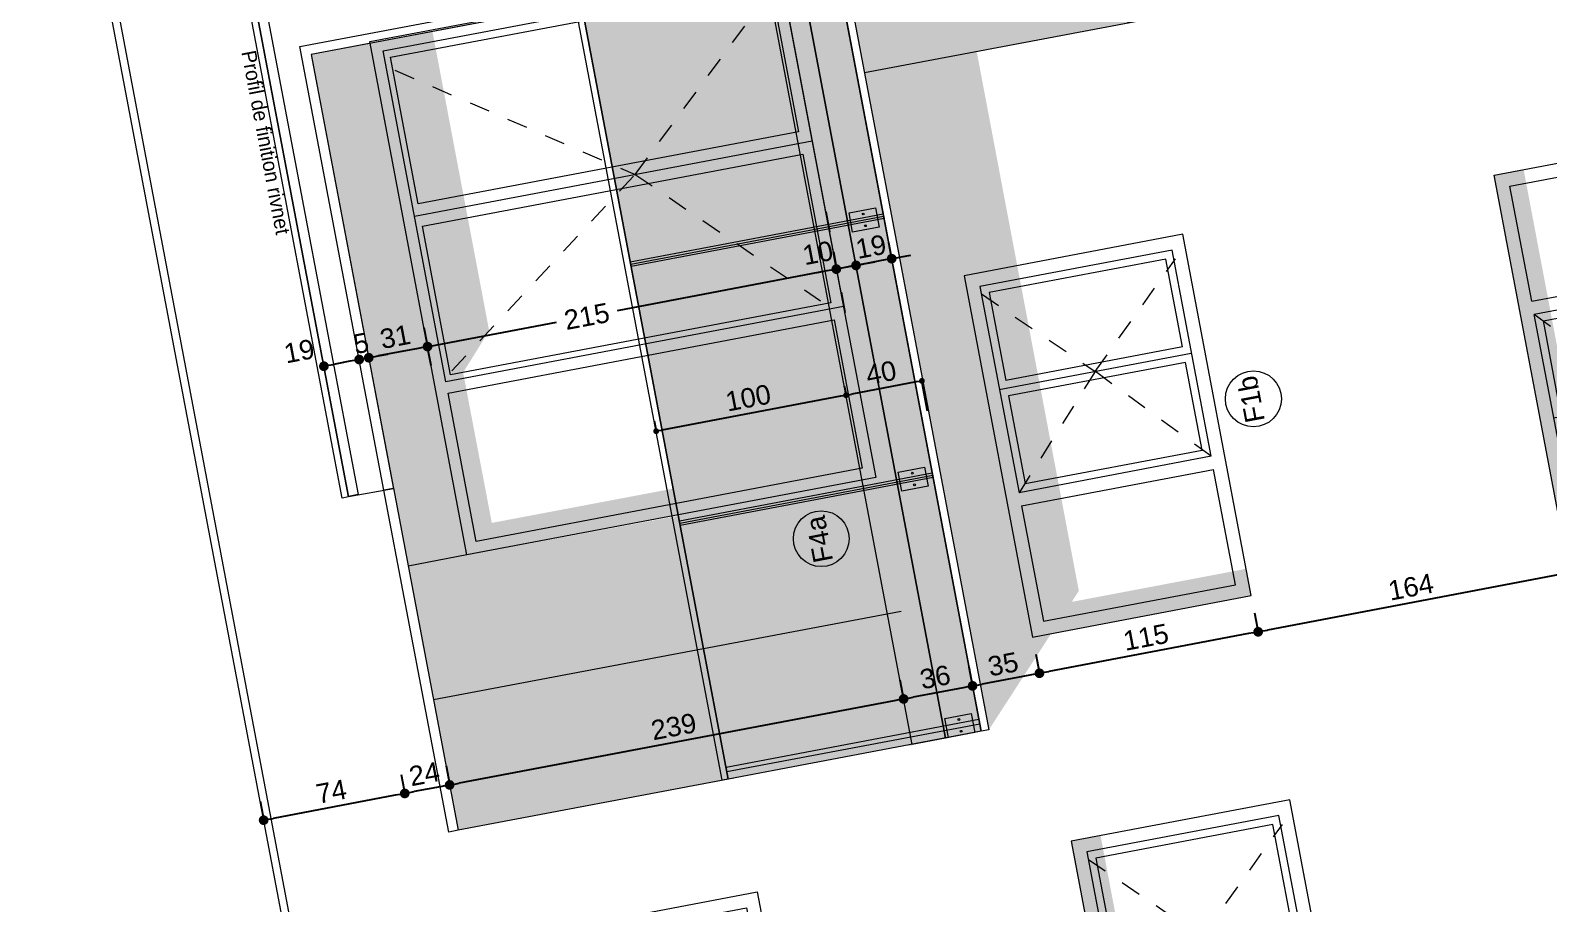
# Model space of a CAD drawing. Header units: centimetres. Extents: x 56941 to 84569, y -27946 to -11680.
# Drawn here: x 57538 to 58322, y -24987 to -24536 of the extents above; entities that cross this region are included whole.
import ezdxf

# ---------------------------------------------------------------- set-up
doc = ezdxf.new("R2010")
doc.units = ezdxf.units.CM
doc.header["$LTSCALE"] = 50.8
doc.header["$PDMODE"] = 1
doc.header["$PDSIZE"] = -2
doc.linetypes.add('Style de ligne -1', pattern=[0.41664, 0.20828, -0.20836])
doc.layers.get('0').update_dxf_attribs({"lineweight": 18})
for name, color, linetype, lineweight in [('0-PROJET-BOIS PANNEAUX FACADE', 7, 'Continuous', 5), ('0-PROJET-COTATIONS', 7, 'Continuous', 13), ('0-PROJET-DESSINS CRÉES', 7, 'Continuous', 9), ('0-PROJET-Garde corps', 7, 'Continuous', 5), ('0-PROJET-MENUISERIES EXT', 7, 'Continuous', 5), ('0-PROJET-TEXTE', 7, 'Continuous', 5)]:
    doc.layers.add(name, color=color, linetype=linetype, lineweight=lineweight)
doc.styles.add('Futura Std Book', font='Futura Std Book')
doc.styles.add('Helvetica', font='Helvetica')
doc.dimstyles.new('IS', dxfattribs={"dimtxt": 10.08724, "dimasz": 5.007446, "dimexe": 2, "dimexo": 10, "dimgap": 3, "dimtad": 1, "dimdec": 1, "dimtxsty": 'Helvetica', "dimblk": 'DOT', "dimblk1": 'DOT', "dimblk2": 'DOT', "dimcen": 0, "dimdle": 10, "dimazin": 0, "dimtfac": 0.8, "dimtdec": 1, "dimtix": 1, "dimtmove": 0, "dimatfit": 0, "dimldrblk": 'VW_FILLEDARROW-1', "dimfxl": 0, "dimfrac": 2, "dimtolj": 1, "dimarcsym": 0})
doc.dimstyles.new('IS cotation 1_20ème', dxfattribs={"dimtxt": 10.08724, "dimasz": 3.007568, "dimexe": 1, "dimexo": 15.875, "dimgap": 3, "dimtad": 1, "dimdec": 1, "dimtxsty": 'Helvetica', "dimblk": 'DOT', "dimblk1": 'DOT', "dimblk2": 'DOT', "dimcen": 0, "dimdle": 10, "dimazin": 0, "dimtfac": 1, "dimtdec": 1, "dimtix": 1, "dimtmove": 0, "dimatfit": 0, "dimldrblk": 'VW_FILLEDARROW', "dimfxl": 0, "dimfrac": 2, "dimtolj": 1, "dimarcsym": 0})

# ---------------------------------------------------------------- blocks, each defined once
blk = doc.blocks.new('PORTE FENETRE TYPE 2 FACADE')
at = {"layer": '0-PROJET-DESSINS CRÉES', "color": 7, "linetype": 'Continuous', "lineweight": 5}
blk.add_line((93, -6), (93, -215), dxfattribs=at)
at = {"layer": '0-PROJET-DESSINS CRÉES', "color": 7, "linetype": 'Style de ligne -1', "lineweight": 5}
for p, q in [((11, -10), (93, -122)), ((169, -10), (93, -122)), ((93, -122), (11, -204)), ((93, -122), (169, -204))]:
    blk.add_line(p, q, dxfattribs=at)
at = {"layer": '0-PROJET-MENUISERIES EXT', "color": 7, "linetype": 'Continuous', "lineweight": 13, "flags": 128}
for points in [[(183, 0), (183, -215), (3, -215), (3, 0)], [(177, -6), (177, -215), (9, -215), (9, -6)], [(87.23, -9), (87.23, -209), (13, -209), (13, -9)], [(173, -9), (173, -209), (99, -209), (99, -9)]]:
    blk.add_lwpolyline(points, close=True, dxfattribs=at)
blk = doc.blocks.new('Groupe-1')
at = {"layer": '0-PROJET-Garde corps', "color": 8, "linetype": 'Continuous', "lineweight": 5, "flags": 128}
for points in [[(19364.07, -46288.04), (19364.54, -46290.5), (19233.59, -46315.3), (19233.13, -46312.84)], [(19360.48, -46286.94), (19361.98, -46294.87), (19348.32, -46297.45), (19346.82, -46289.53)]]:
    blk.add_lwpolyline(points, close=True, dxfattribs=at)
at = {"layer": '0-PROJET-Garde corps', "color": 8, "linetype": 'Continuous', "lineweight": 5}
blk.add_open_spline([(19354.73, -46293.98), (19354.78, -46293.88), (19354.98, -46293.75), (19355.21, -46293.73), (19355.42, -46293.84), (19355.55, -46294.04), (19355.56, -46294.28), (19355.46, -46294.49), (19355.27, -46294.63), (19355.03, -46294.64), (19354.82, -46294.53), (19354.69, -46294.33), (19354.68, -46294.09), (19354.73, -46293.98)], degree=2, dxfattribs=at)
blk = doc.blocks.new('Groupe-2-1')
at = {"layer": '0-PROJET-Garde corps', "color": 8, "linetype": 'Continuous', "lineweight": 5, "flags": 128}
for points in [[(19415.38, -46576.84), (19417.24, -46586.67), (19403.58, -46589.25), (19401.72, -46579.43)], [(19419.23, -46579.86), (19419.73, -46582.51), (19288.89, -46607.29), (19288.39, -46604.64)]]:
    blk.add_lwpolyline(points, close=True, dxfattribs=at)
at = {"layer": '0-PROJET-Garde corps', "color": 8, "linetype": 'Continuous', "lineweight": 5}
for points in [[(19408.85, -46579.74), (19408.9, -46579.63), (19409.09, -46579.5), (19409.32, -46579.49), (19409.53, -46579.6), (19409.66, -46579.8), (19409.68, -46580.04), (19409.58, -46580.25), (19409.38, -46580.38), (19409.15, -46580.4), (19408.94, -46580.29), (19408.81, -46580.09), (19408.79, -46579.85), (19408.85, -46579.74)], [(19409.99, -46585.78), (19410.04, -46585.68), (19410.24, -46585.55), (19410.47, -46585.53), (19410.68, -46585.64), (19410.81, -46585.84), (19410.82, -46586.08), (19410.72, -46586.29), (19410.53, -46586.42), (19410.29, -46586.44), (19410.08, -46586.33), (19409.95, -46586.13), (19409.94, -46585.89), (19409.99, -46585.78)]]:
    blk.add_open_spline(points, degree=2, dxfattribs=at)
blk = doc.blocks.new('Groupe-3-1')
at = {"layer": '0-PROJET-Garde corps', "color": 8, "linetype": 'Continuous', "lineweight": 5, "flags": 128}
for points in [[(19391.6, -46433.96), (19392.07, -46436.42), (19261.23, -46461.2), (19260.76, -46458.74)], [(19387.75, -46430.94), (19389.61, -46440.77), (19375.95, -46443.35), (19374.09, -46433.53)]]:
    blk.add_lwpolyline(points, close=True, dxfattribs=at)
at = {"layer": '0-PROJET-Garde corps', "color": 8, "linetype": 'Continuous', "lineweight": 5}
for points in [[(19381.22, -46433.84), (19381.27, -46433.73), (19381.46, -46433.6), (19381.69, -46433.59), (19381.9, -46433.7), (19382.03, -46433.9), (19382.05, -46434.14), (19381.95, -46434.35), (19381.75, -46434.48), (19381.52, -46434.5), (19381.31, -46434.39), (19381.18, -46434.19), (19381.16, -46433.95), (19381.22, -46433.84)], [(19382.36, -46439.88), (19382.41, -46439.78), (19382.61, -46439.65), (19382.84, -46439.63), (19383.05, -46439.74), (19383.18, -46439.94), (19383.19, -46440.18), (19383.09, -46440.39), (19382.9, -46440.53), (19382.66, -46440.54), (19382.45, -46440.43), (19382.32, -46440.23), (19382.31, -46439.99), (19382.36, -46439.88)]]:
    blk.add_open_spline(points, degree=2, dxfattribs=at)
blk = doc.blocks.new('Groupe-4-1')
at = {"layer": '0-PROJET-DESSINS CRÉES', "linetype": 'Continuous', "lineweight": 0}
blk.add_hatch(color=254, dxfattribs=at).paths.add_polyline_path([(19362.72, -46281.43), (19421.9, -46593.93), (19291.05, -46618.71), (19231.87, -46306.21)])
at = {"layer": '0-PROJET-DESSINS CRÉES', "color": 7, "linetype": 'Continuous', "lineweight": 13}
blk.add_line((19260.99, -46459.97), (19391.83, -46435.19), dxfattribs=at)
at = {"layer": '0-PROJET-DESSINS CRÉES', "color": 7, "linetype": 'Continuous', "lineweight": 13, "flags": 128}
for points in [[(19366.15, -46280.78), (19425.34, -46593.28), (19421.9, -46593.93), (19362.72, -46281.43)], [(19362.72, -46281.43), (19421.9, -46593.93), (19291.05, -46618.71), (19231.87, -46306.21)], [(19231.87, -46306.21), (19291.05, -46618.71), (19288, -46619.29), (19228.82, -46306.79)]]:
    blk.add_lwpolyline(points, close=True, dxfattribs=at)
at = {"layer": '0-PROJET-DESSINS CRÉES', "color": 7}
for name in ['Groupe-1', 'Groupe-3-1', 'Groupe-2-1']:
    blk.add_blockref(name, (0, 0), dxfattribs=at)
blk = doc.blocks.new('Groupe-5-1')
at = {"layer": '0-PROJET-DESSINS CRÉES', "linetype": 'Continuous', "lineweight": 0}
blk.add_hatch(color=7, dxfattribs=at).paths.add_polyline_path([(19162.41, -46384.99), (19162.47, -46384.98), (19151.48, -46326.95), (19093.38, -46337.52), (19093.47, -46337.99), (19124.92, -46504.11), (19124.93, -46504.11), (19215.92, -46984.6), (19262.44, -46912.8), (19195.42, -46558.96), (19195.42, -46558.96), (19168.94, -46419.12), (19168.93, -46419.12), (19168.66, -46417.71), (19168.66, -46417.71), (19163.21, -46388.93), (19163.16, -46388.94)])
at = {"layer": '0-PROJET-DESSINS CRÉES', "color": 7, "linetype": 'Continuous', "lineweight": 13}
for p, q in [((19157.27, -46507.52), (19126.67, -46513.31)), ((19373.42, -46533.48), (19139.68, -46577.75)), ((19393.7, -46591.13), (19402.18, -46589.52))]:
    blk.add_line(p, q, dxfattribs=at)
at = {"layer": '0-PROJET-DESSINS CRÉES', "color": 7}
blk.add_line((19151.61, -46645.03), (19403.25, -46597.46), dxfattribs=at)
at = {"layer": '0-PROJET-DESSINS CRÉES', "color": 7, "linetype": 'Continuous', "lineweight": 13, "flags": 128}
for points in [[(19118.06, -46562.93), (19112.26, -46564.03), (19065.65, -46317.9), (19359, -46262.35), (19420.31, -46586.09), (19401.92, -46589.57), (19345.16, -46289.84), (19093.38, -46337.52), (19135.44, -46559.64), (19135.44, -46559.64)], [(19139.24, -46579.72), (19093.38, -46337.52), (19363.55, -46286.36), (19362.62, -46281.45), (19088.46, -46333.37), (19135.26, -46580.48)]]:
    blk.add_lwpolyline(points, dxfattribs=at)
for points in [[(19345.16, -46289.84), (19401.92, -46589.57), (19384.66, -46592.84), (19327.9, -46293.11)], [(19071.44, -46316.81), (19118.06, -46562.93), (19112.26, -46564.03), (19065.65, -46317.9)]]:
    blk.add_lwpolyline(points, close=True, dxfattribs=at)
at = {"layer": '0-PROJET-DESSINS CRÉES', "color": 8, "linetype": 'Continuous', "lineweight": 13, "flags": 128}
blk.add_lwpolyline([(19065.65, -46317.9), (19112.26, -46564.03), (19109, -46564.64), (19062.39, -46318.52)], close=True, dxfattribs=at)
at = {"layer": '0-PROJET-DESSINS CRÉES', "color": 7, "xscale": -1, "rotation": 100.7235947438877}
blk.add_blockref('PORTE FENETRE TYPE 2 FACADE', (19123.04, -46327.74), dxfattribs=at)
at = {"layer": '0-PROJET-Garde corps', "color": 7}
blk.add_blockref('Groupe-4-1', (0, 0), dxfattribs=at)
blk = doc.blocks.new('PORTE FENETRE TYPE 1 FACADE')
at = {"layer": '0-PROJET-DESSINS CRÉES', "color": 7, "linetype": 'Continuous', "lineweight": 5}
blk.add_line((177, -6), (177, -215), dxfattribs=at)
at = {"layer": '0-PROJET-DESSINS CRÉES', "color": 7, "linetype": 'Style de ligne -1', "lineweight": 5}
for p, q in [((95, -10), (177, -122)), ((253, -10), (177, -122)), ((177, -122), (95, -204)), ((177, -122), (253, -204))]:
    blk.add_line(p, q, dxfattribs=at)
at = {"layer": '0-PROJET-DESSINS CRÉES', "color": 7, "linetype": 'Continuous', "lineweight": 5, "flags": 128}
blk.add_lwpolyline([(6, -6), (84, -6), (84, -209), (6, -209)], close=True, dxfattribs=at)
at = {"layer": '0-PROJET-MENUISERIES EXT', "color": 7, "linetype": 'Continuous', "lineweight": 13, "flags": 128}
for points in [[(270, 0), (270, -215), (0, -215), (0, 0)], [(264, -6), (264, -215), (90, -215), (90, -6)], [(171.23, -9), (171.23, -209), (93, -209), (93, -9)], [(260, -9), (260, -209), (183, -209), (183, -9)]]:
    blk.add_lwpolyline(points, close=True, dxfattribs=at)
blk = doc.blocks.new('Groupe-11-1')
at = {"layer": '0-PROJET-Garde corps', "color": 8, "linetype": 'Continuous', "lineweight": 5, "flags": 128}
for points in [[(19161.33, -46717.96), (19161.79, -46720.42), (19031.14, -46745.16), (19030.67, -46742.71)], [(19157.35, -46714.97), (19159.21, -46724.79), (19145.55, -46727.38), (19143.69, -46717.55)]]:
    blk.add_lwpolyline(points, close=True, dxfattribs=at)
at = {"layer": '0-PROJET-Garde corps', "color": 8, "linetype": 'Continuous', "lineweight": 5}
for centre in [(19151.02, -46718.1), (19152.17, -46724.15)]:
    blk.add_circle(centre, 0.447, dxfattribs=at)
blk = doc.blocks.new('Groupe-12-1')
at = {"layer": '0-PROJET-Garde corps', "color": 8, "linetype": 'Continuous', "lineweight": 5, "flags": 128}
for points in [[(19136.36, -46586.12), (19136.82, -46588.58), (19005.33, -46613.48), (19004.87, -46611.02)], [(19132.74, -46585.02), (19134.24, -46592.95), (19120.58, -46595.54), (19119.08, -46587.61)]]:
    blk.add_lwpolyline(points, close=True, dxfattribs=at)
at = {"layer": '0-PROJET-Garde corps', "color": 8, "linetype": 'Continuous', "lineweight": 5}
blk.add_circle((19127.2, -46592.3), 0.447, dxfattribs=at)
blk = doc.blocks.new('Groupe-13-1')
at = {"layer": '0-PROJET-Garde corps', "color": 8, "linetype": 'Continuous', "lineweight": 5, "flags": 128}
for points in [[(19206.81, -46976.13), (19208.67, -46985.95), (19195.01, -46988.54), (19193.15, -46978.72)], [(19210.79, -46979.12), (19211.25, -46981.58), (19080.59, -47006.32), (19080.13, -47003.87)]]:
    blk.add_lwpolyline(points, close=True, dxfattribs=at)
at = {"layer": '0-PROJET-Garde corps', "color": 8, "linetype": 'Continuous', "lineweight": 5}
for centre in [(19200.48, -46979.26), (19201.62, -46985.31)]:
    blk.add_circle(centre, 0.447, dxfattribs=at)
blk = doc.blocks.new('Groupe-14-1')
at = {"layer": '0-PROJET-Garde corps', "color": 8, "linetype": 'Continuous', "lineweight": 5, "flags": 128}
for points in [[(19186.68, -46851.82), (19187.14, -46854.28), (19056.49, -46879.02), (19056.02, -46876.56)], [(19182.7, -46848.82), (19184.56, -46858.65), (19170.9, -46861.23), (19169.04, -46851.41)]]:
    blk.add_lwpolyline(points, close=True, dxfattribs=at)
at = {"layer": '0-PROJET-Garde corps', "color": 8, "linetype": 'Continuous', "lineweight": 5}
for centre in [(19176.37, -46851.96), (19177.52, -46858)]:
    blk.add_circle(centre, 0.447, dxfattribs=at)
blk = doc.blocks.new('Groupe-15-1')
at = {"layer": '0-PROJET-DESSINS CRÉES', "linetype": 'Continuous', "lineweight": 0}
blk.add_hatch(color=254, dxfattribs=at).paths.add_polyline_path([(19135.29, -46580.47), (19211.96, -46985.33), (19081.3, -47010.07), (19004.63, -46605.21)])
at = {"layer": '0-PROJET-DESSINS CRÉES', "color": 7, "linetype": 'Continuous', "lineweight": 13}
for p, q in [((19030.9, -46743.93), (19161.56, -46719.19)), ((19056.25, -46877.79), (19186.91, -46853.05))]:
    blk.add_line(p, q, dxfattribs=at)
at = {"layer": '0-PROJET-DESSINS CRÉES', "color": 7, "linetype": 'Continuous', "lineweight": 13, "flags": 128}
for points in [[(19135.29, -46580.47), (19211.96, -46985.33), (19081.3, -47010.07), (19004.63, -46605.21)], [(19139.24, -46579.72), (19215.92, -46984.6), (19211.96, -46985.35), (19135.29, -46580.47)], [(19004.63, -46605.21), (19081.3, -47010.07), (19078.16, -47010.67), (19001.49, -46605.81)]]:
    blk.add_lwpolyline(points, close=True, dxfattribs=at)
at = {"layer": '0-PROJET-Garde corps', "color": 8}
for name in ['Groupe-12-1', 'Groupe-11-1', 'Groupe-14-1', 'Groupe-13-1']:
    blk.add_blockref(name, (0, 0), dxfattribs=at)
blk = doc.blocks.new('Groupe-16-1')
at = {"layer": '0-PROJET-DESSINS CRÉES', "linetype": 'Continuous', "lineweight": 0}
blk.add_hatch(color=7, dxfattribs=at).paths.add_polyline_path([(18928.41, -46623.72), (18865.8, -46635.58), (18908.27, -46859.82), (18931.71, -46817.47), (18946.27, -46894.28), (19150.47, -46855.58), (19147.89, -46841.99), (18959.1, -46877.67), (18944.27, -46799.97), (18957.72, -46778.38), (18928.41, -46623.72)])
at = {"layer": '0-PROJET-DESSINS CRÉES', "color": 7, "linetype": 'Continuous', "lineweight": 13}
for p, q in [((18946.26, -46894.25), (18915.88, -46900)), ((18928.95, -46969), (19170.57, -46923.24)), ((19084.08, -47009.55), (18941.73, -47036.51))]:
    blk.add_line(p, q, dxfattribs=at)
at = {"layer": '0-PROJET-DESSINS CRÉES', "color": 7, "linetype": 'Continuous', "lineweight": 13, "flags": 128}
for points in [[(18908.32, -46860.05), (18885.1, -46864.19), (18838.09, -46615.95), (19131.45, -46560.39), (19211.93, -46985.34), (19193.54, -46988.82), (19117.62, -46587.89), (18865.8, -46635.58)], [(18903.36, -46860.75), (18859.96, -46631.59), (19135.07, -46579.49), (19136, -46584.41), (18865.8, -46635.58), (18908.27, -46859.82)], [(19117.62, -46587.89), (19193.54, -46988.82), (19176.32, -46992.08), (19100.39, -46591.15)], [(18843, -46615.02), (18889.98, -46863.08), (18885.07, -46864.02), (18838.09, -46615.95)], [(18908.27, -46859.79), (18941.73, -47036.49), (18936.82, -47037.42), (18903.35, -46860.72)]]:
    blk.add_lwpolyline(points, close=True, dxfattribs=at)
at = {"layer": '0-PROJET-DESSINS CRÉES', "color": 8, "linetype": 'Continuous', "lineweight": 13, "flags": 128}
blk.add_lwpolyline([(18838.09, -46615.95), (18885.1, -46864.19), (18881.84, -46864.81), (18834.83, -46616.57)], close=True, dxfattribs=at)
at = {"layer": '0-PROJET-DESSINS CRÉES', "color": 7, "rotation": 100.7235947439955}
blk.add_blockref('PORTE FENETRE TYPE 1 FACADE', (18946.26, -46894.25), dxfattribs=at)
at = {"layer": '0-PROJET-Garde corps', "color": 7}
blk.add_blockref('Groupe-15-1', (0, 0), dxfattribs=at)
blk = doc.blocks.new('FENETRE TYPE')
at = {"layer": '0-PROJET-DESSINS CRÉES', "color": 7, "linetype": 'Style de ligne -1', "lineweight": 5}
for p, q in [((8.95, -7), (59.23, -57.3)), ((59.23, -57.3), (113.45, -7)), ((59.23, -57.3), (9.82, -108.87)), ((113.45, -108), (59.23, -57.3))]:
    blk.add_line(p, q, dxfattribs=at)
at = {"layer": '0-PROJET-DESSINS CRÉES', "color": 7, "linetype": 'Continuous', "lineweight": 13}
for p, q in [((59.23, -6.8), (59.23, -107.8)), ((113.45, -108), (113.45, -7)), ((120.45, -7), (120.45, -108)), ((55.2, -104), (55.2, -11)), ((63.35, -104), (63.35, -11))]:
    blk.add_line(p, q, dxfattribs=at)
at = {"layer": '0-PROJET-DESSINS CRÉES', "color": 7, "linetype": 'Continuous', "lineweight": 13, "flags": 128}
blk.add_lwpolyline([(-1.98, 0), (188.02, 0), (188.02, -115), (-1.98, -115)], close=True, dxfattribs=at)
for points in [[(113.45, -108), (5.02, -108), (5.02, -7), (113.45, -7)], [(120.45, -7), (181.02, -7), (181.02, -108), (120.45, -108)], [(55.2, -104), (9.02, -104), (9.02, -11), (55.2, -11)], [(63.35, -11), (109.45, -11), (109.45, -104), (63.35, -104)]]:
    blk.add_lwpolyline(points, dxfattribs=at)
blk = doc.blocks.new('_DOT')
at = {"color": 0, "linetype": 'ByBlock', "lineweight": -2}
blk.add_line((-0.5, 0), (-1, 0), dxfattribs=at)
at = {"color": 0, "linetype": 'ByBlock', "const_width": 0.5}
blk.add_lwpolyline([(-0.25, 0, 1), (0.25, 0, 1)], format="xyb", close=True, dxfattribs=at)
blk = doc.blocks.new('*D70')
at = {"layer": '0-PROJET-COTATIONS', "color": 0, "linetype": 'Continuous', "lineweight": -2}
for p, q in [((57729.17, -24920.67), (57731.41, -24932.46)), ((57726.11, -24931.42), (57663.03, -24943.37)), ((57656.25, -24934.48), (57658.49, -24946.27))]:
    blk.add_line(p, q, dxfattribs=at)
at = {"layer": 'Defpoints', "color": 0}
for p in [(57701.98, -24777.06), (57641.09, -24854.4), (57658.11, -24944.3)]:
    blk.add_point(p, dxfattribs=at)
at = {"layer": '0-PROJET-COTATIONS', "color": 0, "lineweight": -2, "xscale": 5.007446289062499, "yscale": 5.007446289062499, "zscale": 5.007446289062499}
for p, rotation in [((57731.03, -24930.49), 10.7235947438905), ((57658.11, -24944.3), 190.7235947438905)]:
    blk.add_blockref('_DOT', p, dxfattribs=dict(at, rotation=rotation))
at = {"layer": '0-PROJET-COTATIONS', "color": 0, "lineweight": 5, "insert": (57693.08, -24929.49), "char_height": 10.087, "attachment_point": 5, "rotation": 10.72359, "style": 'Helvetica'}
blk.add_mtext('\\A1;74', dxfattribs=at)
blk = doc.blocks.new('VW_FILLEDARROW-1')
at = {"linetype": 'Continuous', "lineweight": 0}
blk.add_hatch(color=0, dxfattribs=at).paths.add_polyline_path([(-2, 0.54), (0, 0), (-2, -0.54)])
at = {"color": 0, "linetype": 'Continuous', "lineweight": 5, "flags": 128}
blk.add_lwpolyline([(-2, 0.54), (0, 0), (-2, -0.54)], close=True, dxfattribs=at)
blk = doc.blocks.new('*D71')
at = {"layer": '0-PROJET-COTATIONS', "color": 0, "linetype": 'Continuous', "lineweight": -2}
for p, q in [((57752.34, -24916.28), (57754.58, -24928.07)), ((57729.17, -24920.67), (57731.41, -24932.46)), ((57749.28, -24927.04), (57735.95, -24929.56))]:
    blk.add_line(p, q, dxfattribs=at)
at = {"layer": 'Defpoints', "color": 0}
for p in [(57725.18, -24772.83), (57701.98, -24777.06), (57731.03, -24930.49)]:
    blk.add_point(p, dxfattribs=at)
at = {"layer": '0-PROJET-COTATIONS', "color": 0, "lineweight": -2, "xscale": 5.007446289062499, "yscale": 5.007446289062499, "zscale": 5.007446289062499}
for p, rotation in [((57754.2, -24926.1), 10.72359474389209), ((57731.03, -24930.49), 190.7235947438921)]:
    blk.add_blockref('_DOT', p, dxfattribs=dict(at, rotation=rotation))
at = {"layer": '0-PROJET-COTATIONS', "color": 0, "lineweight": 5, "insert": (57741.12, -24920.4), "char_height": 10.087, "attachment_point": 5, "rotation": 10.72359, "style": 'Helvetica'}
blk.add_mtext('\\A1;24', dxfattribs=at)
blk = doc.blocks.new('*D72')
at = {"layer": '0-PROJET-COTATIONS', "color": 0, "linetype": 'Continuous', "lineweight": -2}
for p, q in [((57986.93, -24871.85), (57989.16, -24883.65)), ((57983.87, -24882.61), (57759.12, -24925.17)), ((57752.34, -24916.28), (57754.58, -24928.07))]:
    blk.add_line(p, q, dxfattribs=at)
at = {"layer": 'Defpoints', "color": 0}
for p in [(57725.18, -24772.83), (57984, -24856.41), (57754.2, -24926.1)]:
    blk.add_point(p, dxfattribs=at)
at = {"layer": '0-PROJET-COTATIONS', "color": 0, "lineweight": -2, "xscale": 5.007446289062499, "yscale": 5.007446289062499, "zscale": 5.007446289062499}
for p, rotation in [((57988.79, -24881.68), 10.72359474389025), ((57754.2, -24926.1), 190.7235947438903)]:
    blk.add_blockref('_DOT', p, dxfattribs=dict(at, rotation=rotation))
at = {"layer": '0-PROJET-COTATIONS', "color": 0, "lineweight": 5, "insert": (57870, -24895.99), "char_height": 10.087, "attachment_point": 5, "rotation": 10.72359, "style": 'Helvetica'}
blk.add_mtext('\\A1;239', dxfattribs=at)
blk = doc.blocks.new('*D73')
at = {"layer": '0-PROJET-COTATIONS', "color": 0, "linetype": 'Continuous', "lineweight": -2}
for p, q in [((58022.57, -24865.1), (58024.8, -24876.89)), ((57986.93, -24871.85), (57989.16, -24883.65)), ((58019.51, -24875.86), (57993.71, -24880.75))]:
    blk.add_line(p, q, dxfattribs=at)
at = {"layer": 'Defpoints', "color": 0}
for p in [(58019.46, -24848.67), (57984, -24856.41), (57988.79, -24881.68)]:
    blk.add_point(p, dxfattribs=at)
at = {"layer": '0-PROJET-COTATIONS', "color": 0, "lineweight": -2, "xscale": 5.007446289062499, "yscale": 5.007446289062499, "zscale": 5.007446289062499}
for p, rotation in [((58024.43, -24874.93), 10.72359474388807), ((57988.79, -24881.68), 190.7235947438881)]:
    blk.add_blockref('_DOT', p, dxfattribs=dict(at, rotation=rotation))
at = {"layer": '0-PROJET-COTATIONS', "color": 0, "lineweight": 5, "insert": (58005.11, -24870.4), "char_height": 10.087, "attachment_point": 5, "rotation": 10.72359, "style": 'Helvetica'}
blk.add_mtext('\\A1;36', dxfattribs=at)
blk = doc.blocks.new('*D74')
at = {"layer": '0-PROJET-COTATIONS', "color": 0, "linetype": 'Continuous', "lineweight": -2}
for p, q in [((58057.13, -24858.56), (58059.36, -24870.35)), ((58022.57, -24865.1), (58024.8, -24876.89)), ((58054.07, -24869.32), (58029.35, -24874))]:
    blk.add_line(p, q, dxfattribs=at)
at = {"layer": 'Defpoints', "color": 0}
for p in [(58049.53, -24818.44), (58019.46, -24848.67), (58024.43, -24874.93)]:
    blk.add_point(p, dxfattribs=at)
at = {"layer": '0-PROJET-COTATIONS', "color": 0, "lineweight": -2, "xscale": 5.007446289062499, "yscale": 5.007446289062499, "zscale": 5.007446289062499}
for p, rotation in [((58058.99, -24868.38), 10.72359474389092), ((58024.43, -24874.93), 190.7235947438909)]:
    blk.add_blockref('_DOT', p, dxfattribs=dict(at, rotation=rotation))
at = {"layer": '0-PROJET-COTATIONS', "color": 0, "lineweight": 5, "insert": (58040.21, -24863.75), "char_height": 10.087, "attachment_point": 5, "rotation": 10.72359, "style": 'Helvetica'}
blk.add_mtext('\\A1;35', dxfattribs=at)
blk = doc.blocks.new('*D75')
at = {"layer": '0-PROJET-COTATIONS', "color": 0, "linetype": 'Continuous', "lineweight": -2}
for p, q in [((58170.12, -24837.16), (58172.35, -24848.95)), ((58167.06, -24847.92), (58063.91, -24867.45)), ((58057.13, -24858.56), (58059.36, -24870.35))]:
    blk.add_line(p, q, dxfattribs=at)
at = {"layer": 'Defpoints', "color": 0}
for p in [(58049.53, -24818.44), (58166.57, -24818.44), (58058.99, -24868.38)]:
    blk.add_point(p, dxfattribs=at)
at = {"layer": '0-PROJET-COTATIONS', "color": 0, "lineweight": -2, "xscale": 5.007446289062499, "yscale": 5.007446289062499, "zscale": 5.007446289062499}
for p, rotation in [((58171.98, -24846.99), 10.72359474388976), ((58058.99, -24868.38), 190.7235947438897)]:
    blk.add_blockref('_DOT', p, dxfattribs=dict(at, rotation=rotation))
at = {"layer": '0-PROJET-COTATIONS', "color": 0, "lineweight": 5, "insert": (58113.99, -24849.78), "char_height": 10.087, "attachment_point": 5, "rotation": 10.72359, "style": 'Helvetica'}
blk.add_mtext('\\A1;115', dxfattribs=at)
blk = doc.blocks.new('*D76')
at = {"layer": '0-PROJET-COTATIONS', "color": 0, "linetype": 'Continuous', "lineweight": -2}
for p, q in [((58331, -24806.69), (58333.24, -24818.48)), ((58327.94, -24817.45), (58176.9, -24846.05)), ((58170.12, -24837.16), (58172.35, -24848.95))]:
    blk.add_line(p, q, dxfattribs=at)
at = {"layer": 'Defpoints', "color": 0}
for p in [(58327.46, -24787.97), (58166.57, -24818.44), (58171.98, -24846.99)]:
    blk.add_point(p, dxfattribs=at)
at = {"layer": '0-PROJET-COTATIONS', "color": 0, "lineweight": -2, "xscale": 5.007446289062499, "yscale": 5.007446289062499, "zscale": 5.007446289062499}
for p, rotation in [((58332.86, -24816.52), 10.72359474389056), ((58171.98, -24846.99), 190.7235947438905)]:
    blk.add_blockref('_DOT', p, dxfattribs=dict(at, rotation=rotation))
at = {"layer": '0-PROJET-COTATIONS', "color": 0, "lineweight": 5, "insert": (58250.93, -24823.85), "char_height": 10.087, "attachment_point": 5, "rotation": 10.72359, "style": 'Helvetica'}
blk.add_mtext('\\A1;164', dxfattribs=at)
blk = doc.blocks.new('*D79')
at = {"layer": '0-PROJET-COTATIONS', "color": 0, "linetype": 'Continuous', "lineweight": -2}
for p, q in [((57707.21, -24704.83), (57707.11, -24704.34)), ((57688.96, -24708.28), (57688.87, -24707.79)), ((57702.56, -24707.23), (57694.16, -24708.82))]:
    blk.add_line(p, q, dxfattribs=at)
at = {"layer": 'Defpoints', "color": 0}
for p in [(57689.24, -24709.76), (57690.82, -24718.11), (57709.07, -24714.65)]:
    blk.add_point(p, dxfattribs=at)
at = {"layer": '0-PROJET-COTATIONS', "color": 0, "lineweight": -2, "xscale": 5.007446289062499, "yscale": 5.007446289062499, "zscale": 5.007446289062499}
for p, rotation in [((57707.48, -24706.3), 10.72359474388141), ((57689.24, -24709.76), 190.7235947438814)]:
    blk.add_blockref('_DOT', p, dxfattribs=dict(at, rotation=rotation))
at = {"layer": '0-PROJET-COTATIONS', "color": 0, "lineweight": 5, "insert": (57676.48, -24702.01), "char_height": 10.087, "attachment_point": 5, "rotation": 10.72359, "style": 'Helvetica'}
blk.add_mtext('\\A1;19', dxfattribs=at)
blk = doc.blocks.new('*D80')
at = {"layer": '0-PROJET-COTATIONS', "color": 0, "linetype": 'Continuous', "lineweight": -2}
for p, q in [((57707.21, -24704.83), (57707.11, -24704.34)), ((57712.4, -24705.37), (57707.48, -24706.3)), ((57712.03, -24703.41), (57712.03, -24703.41)), ((57717.32, -24704.44), (57722.24, -24703.51)), ((57702.56, -24707.23), (57697.64, -24708.17))]:
    blk.add_line(p, q, dxfattribs=at)
at = {"layer": 'Defpoints', "color": 0}
for p in [(57707.48, -24706.3), (57713.89, -24713.23), (57709.07, -24714.65)]:
    blk.add_point(p, dxfattribs=at)
at = {"layer": '0-PROJET-COTATIONS', "color": 0, "lineweight": -2, "xscale": 5.007446289062499, "yscale": 5.007446289062499, "zscale": 5.007446289062499}
for p, rotation in [((57707.48, -24706.3), 10.72359474388395), ((57712.4, -24705.37), 190.723594743884)]:
    blk.add_blockref('_DOT', p, dxfattribs=dict(at, rotation=rotation))
at = {"layer": '0-PROJET-COTATIONS', "color": 0, "lineweight": 5, "insert": (57708.44, -24697.93), "char_height": 10.087, "attachment_point": 5, "rotation": 10.72359, "style": 'Helvetica'}
blk.add_mtext('\\A1;5', dxfattribs=at)
blk = doc.blocks.new('*D81')
at = {"layer": '0-PROJET-COTATIONS', "color": 0, "linetype": 'Continuous', "lineweight": -2}
for p, q in [((57740.93, -24689.79), (57742.41, -24697.65)), ((57712.03, -24703.41), (57712.03, -24703.41)), ((57737.87, -24700.55), (57717.32, -24704.44))]:
    blk.add_line(p, q, dxfattribs=at)
at = {"layer": 'Defpoints', "color": 0}
for p in [(57712.4, -24705.37), (57742.79, -24699.62), (57713.89, -24713.23)]:
    blk.add_point(p, dxfattribs=at)
at = {"layer": '0-PROJET-COTATIONS', "color": 0, "lineweight": -2, "xscale": 5.007446289062499, "yscale": 5.007446289062499, "zscale": 5.007446289062499}
for p, rotation in [((57742.79, -24699.62), 10.72359474388698), ((57712.4, -24705.37), 190.723594743887)]:
    blk.add_blockref('_DOT', p, dxfattribs=dict(at, rotation=rotation))
at = {"layer": '0-PROJET-COTATIONS', "color": 0, "lineweight": 5, "insert": (57726.1, -24694.59), "char_height": 10.087, "attachment_point": 5, "rotation": 10.72359, "style": 'Helvetica'}
blk.add_mtext('\\A1;31', dxfattribs=at)
blk = doc.blocks.new('*D82')
at = {"layer": '0-PROJET-COTATIONS', "color": 0, "linetype": 'Continuous', "lineweight": -2}
for p, q in [((57952.36, -24650.77), (57954.4, -24661.58)), ((57949.11, -24660.54), (57840.79, -24681.06)), ((57747.71, -24698.68), (57809.41, -24687)), ((57744.65, -24709.44), (57743.16, -24701.58))]:
    blk.add_line(p, q, dxfattribs=at)
at = {"layer": 'Defpoints', "color": 0}
for p in [(57950.5, -24640.94), (57742.79, -24699.62), (57742.79, -24699.62)]:
    blk.add_point(p, dxfattribs=at)
at = {"layer": '0-PROJET-COTATIONS', "color": 0, "lineweight": -2, "xscale": 5.007446289062499, "yscale": 5.007446289062499, "zscale": 5.007446289062499}
for p, rotation in [((57954.03, -24659.61), 10.72359474388739), ((57742.79, -24699.62), 190.7235947438874)]:
    blk.add_blockref('_DOT', p, dxfattribs=dict(at, rotation=rotation))
at = {"layer": '0-PROJET-COTATIONS', "color": 0, "lineweight": 5, "insert": (57825.1, -24684.03), "char_height": 10.087, "attachment_point": 5, "rotation": 10.72359, "style": 'Helvetica'}
blk.add_mtext('\\A1;215', dxfattribs=at)
blk = doc.blocks.new('*D83')
at = {"layer": '0-PROJET-COTATIONS', "color": 0, "linetype": 'Continuous', "lineweight": -2}
for p, q in [((57952.36, -24650.77), (57954.4, -24661.58)), ((57964.22, -24657.68), (57954.03, -24659.61)), ((57963.66, -24654.72), (57964.59, -24659.65)), ((57969.14, -24656.75), (57974.06, -24655.82)), ((57949.11, -24660.54), (57944.19, -24661.47))]:
    blk.add_line(p, q, dxfattribs=at)
at = {"layer": 'Defpoints', "color": 0}
for p in [(57950.5, -24640.94), (57961.8, -24644.9), (57954.03, -24659.61)]:
    blk.add_point(p, dxfattribs=at)
at = {"layer": '0-PROJET-COTATIONS', "color": 0, "lineweight": -2, "xscale": 5.007446289062499, "yscale": 5.007446289062499, "zscale": 5.007446289062499}
for p, rotation in [((57954.03, -24659.61), 10.72359474389455), ((57964.22, -24657.68), 190.7235947438946)]:
    blk.add_blockref('_DOT', p, dxfattribs=dict(at, rotation=rotation))
at = {"layer": '0-PROJET-COTATIONS', "color": 0, "lineweight": 5, "insert": (57944.46, -24651.26), "char_height": 10.087, "attachment_point": 5, "rotation": 10.72359, "style": 'Helvetica'}
blk.add_mtext('\\A1;10', dxfattribs=at)
blk = doc.blocks.new('*D84')
at = {"layer": '0-PROJET-COTATIONS', "color": 0, "linetype": 'Continuous', "lineweight": -2}
for p, q in [((57981.06, -24645.84), (57982.27, -24652.23)), ((57963.66, -24654.72), (57964.59, -24659.65)), ((57982.64, -24654.19), (57964.22, -24657.68)), ((57987.56, -24653.26), (57992.48, -24652.33)), ((57959.3, -24658.61), (57954.38, -24659.55))]:
    blk.add_line(p, q, dxfattribs=at)
at = {"layer": 'Defpoints', "color": 0}
for p in [(57961.8, -24644.9), (57964.22, -24657.68), (57982.92, -24655.67)]:
    blk.add_point(p, dxfattribs=at)
at = {"layer": '0-PROJET-COTATIONS', "color": 0, "lineweight": -2, "xscale": 5.007446289062499, "yscale": 5.007446289062499, "zscale": 5.007446289062499}
for p, rotation in [((57964.22, -24657.68), 10.72359474389138), ((57982.64, -24654.19), 190.7235947438914)]:
    blk.add_blockref('_DOT', p, dxfattribs=dict(at, rotation=rotation))
at = {"layer": '0-PROJET-COTATIONS', "color": 0, "lineweight": 5, "insert": (57971.93, -24648.03), "char_height": 10.087, "attachment_point": 5, "rotation": 10.72359, "style": 'Helvetica'}
blk.add_mtext('\\A1;19', dxfattribs=at)
blk = doc.blocks.new('Groupe-55-1')
at = {"layer": '0-PROJET-TEXTE', "color": 7, "linetype": 'Continuous', "lineweight": 5}
blk.add_circle((19352.63, -46813.57), 14.45, dxfattribs=at)
at = {"layer": '0-PROJET-TEXTE', "color": 7, "insert": (19348.72, -46826.69), "char_height": 10.087, "attachment_point": 1, "rotation": 100.72359, "line_spacing_factor": 0.834288, "style": 'Helvetica'}
blk.add_mtext('F1b', dxfattribs=at)
blk = doc.blocks.new('Groupe-67-1')
at = {"layer": '0-PROJET-TEXTE', "color": 7, "linetype": 'Continuous', "lineweight": 5}
blk.add_circle((19129.34, -46885.83), 14.41, dxfattribs=at)
at = {"layer": '0-PROJET-TEXTE', "color": 7, "insert": (19125.58, -46899.03), "char_height": 10.087, "attachment_point": 1, "rotation": 100.72359, "line_spacing_factor": 0.834288, "style": 'Helvetica'}
blk.add_mtext('F4a', dxfattribs=at)
blk = doc.blocks.new('Groupe-80-1')
at = {"layer": '0-PROJET-COTATIONS', "color": 7}
blk.add_blockref('Groupe-67-1', (0, 0), dxfattribs=at)
at = {"layer": '0-PROJET-TEXTE', "color": 7}
blk.add_blockref('Groupe-55-1', (0, 0), dxfattribs=at)
blk = doc.blocks.new('*D174')
at = {"layer": '0-PROJET-COTATIONS', "color": 0, "linetype": 'Continuous', "lineweight": -2}
for p, q in [((57958.16, -24719.96), (57958.88, -24723.76)), ((57956.11, -24725.3), (57863.87, -24742.77)), ((57859.91, -24738.05), (57860.73, -24742.35))]:
    blk.add_line(p, q, dxfattribs=at)
at = {"layer": 'Defpoints', "color": 0}
for p in [(57961.11, -24735.55), (57860.91, -24743.33), (57862.87, -24753.65)]:
    blk.add_point(p, dxfattribs=at)
at = {"layer": '0-PROJET-COTATIONS', "color": 0, "lineweight": -2, "xscale": 3.007568359375, "yscale": 3.007568359375, "zscale": 3.007568359375}
for p, rotation in [((57959.07, -24724.75), 10.72359474545172), ((57860.91, -24743.33), 190.7235947454517)]:
    blk.add_blockref('_DOT', p, dxfattribs=dict(at, rotation=rotation))
at = {"layer": '0-PROJET-COTATIONS', "color": 0, "lineweight": 5, "insert": (57908.49, -24726.14), "char_height": 10.087, "attachment_point": 5, "rotation": 10.72359, "style": 'Helvetica'}
blk.add_mtext('\\A1;100', dxfattribs=at)
blk = doc.blocks.new('VW_FILLEDARROW')
at = {"linetype": 'Continuous', "lineweight": 0}
blk.add_hatch(color=0, dxfattribs=at).paths.add_polyline_path([(-10.56, 2.83), (0, 0), (-10.56, -2.83)])
at = {"color": 0, "linetype": 'Continuous', "lineweight": 5, "flags": 128}
blk.add_lwpolyline([(-10.56, 2.83), (0, 0), (-10.56, -2.83)], close=True, dxfattribs=at)
blk = doc.blocks.new('*D175')
at = {"layer": '0-PROJET-COTATIONS', "color": 0, "linetype": 'Continuous', "lineweight": -2}
for p, q in [((57958.16, -24719.96), (57958.88, -24723.76)), ((57995.29, -24717.88), (57962.02, -24724.19)), ((58001.2, -24732.92), (57998.44, -24718.31))]:
    blk.add_line(p, q, dxfattribs=at)
at = {"layer": 'Defpoints', "color": 0}
for p in [(57998.25, -24717.32), (57959.07, -24724.75), (57961.11, -24735.55)]:
    blk.add_point(p, dxfattribs=at)
at = {"layer": '0-PROJET-COTATIONS', "color": 0, "lineweight": -2, "xscale": 3.007568359375, "yscale": 3.007568359375, "zscale": 3.007568359375}
for p, rotation in [((57998.25, -24717.33), 10.72359474545185), ((57959.07, -24724.75), 190.7235947454519)]:
    blk.add_blockref('_DOT', p, dxfattribs=dict(at, rotation=rotation))
at = {"layer": '0-PROJET-COTATIONS', "color": 0, "lineweight": 5, "insert": (57977.16, -24713.13), "char_height": 10.087, "attachment_point": 5, "rotation": 10.72359, "style": 'Helvetica'}
blk.add_mtext('\\A1;40', dxfattribs=at)

msp = doc.modelspace()

# ---------------------------------------------------------------- hatches: boundary and pattern name
at = {"layer": '0-PROJET-BOIS PANNEAUX FACADE', "linetype": 'Continuous', "lineweight": 0}
for points in [[(57974.18, -24420.56), (57940.89, -24244.77), (57910.29, -24250.57), (57968.52, -24558.07), (58199.12, -24514.4), (58174.18, -24382.68)], [(57989.2, -24905.88), (57758.64, -24949.53), (57682.72, -24548.62), (57713.09, -24542.87), (57763.17, -24807.32), (57967.53, -24769.41), (57993.37, -24905.89)]]:
    msp.add_hatch(color=34, dxfattribs=at).paths.add_polyline_path(points)
at = {"layer": '0-PROJET-DESSINS CRÉES', "linetype": 'Continuous', "lineweight": 0}
for points in [[(58309.19, -24608.23), (58341.93, -24781.09), (58439.69, -24762.58), (58442.31, -24776.4), (58329.32, -24797.8), (58293.97, -24611.12)], [(58035.32, -24660.1), (58068.06, -24832.96), (58165.82, -24814.44), (58168.44, -24828.27), (58055.44, -24849.66), (58020.09, -24662.98)], [(58090.58, -24952.29), (58123.32, -25125.14), (58221.08, -25106.63), (58223.7, -25120.45), (58110.71, -25141.85), (58075.35, -24955.17)]]:
    msp.add_hatch(color=7, dxfattribs=at).paths.add_polyline_path(points)

# ---------------------------------------------------------------- linework, layer by layer
at = {"layer": '0-PROJET-DESSINS CRÉES', "color": 7, "linetype": 'Continuous', "lineweight": 13}
msp.add_line((57898.57, -26214.01), (57077.47, -21878.24), dxfattribs=at)
at = {"layer": '0-PROJET-DESSINS CRÉES', "color": 7, "linetype": 'Continuous', "lineweight": 5}
msp.add_line((57902.5, -26213.27), (57081.4, -21877.5), dxfattribs=at)
at = {"layer": '0-PROJET-DESSINS CRÉES', "color": 7, "linetype": 'Style de ligne -1', "lineweight": 5}
msp.add_line((57948.79, -24629.94), (57960, -24689.14), dxfattribs=at)

# ---------------------------------------------------------------- block references
at = {"layer": '0-PROJET-COTATIONS', "color": 7}
msp.add_blockref('Groupe-80-1', (38816.91, 22086.96), dxfattribs=at)
at = {"layer": '0-PROJET-DESSINS CRÉES', "color": 7}
for name in ['Groupe-5-1', 'Groupe-16-1']:
    msp.add_blockref(name, (38816.91, 22086.96), dxfattribs=at)
at = {"layer": '0-PROJET-DESSINS CRÉES', "color": 7, "rotation": 100.7235947439611}
for p in [(58328.95, -24795.85), (57835.18, -25187.54)]:
    msp.add_blockref('FENETRE TYPE', p, dxfattribs=at)
at = {"layer": '0-PROJET-DESSINS CRÉES', "color": 7, "xscale": -1, "rotation": 100.7235947438345}
for p in [(58020.46, -24664.93), (58075.72, -24957.11)]:
    msp.add_blockref('FENETRE TYPE', p, dxfattribs=at)

# ---------------------------------------------------------------- texts
at = {"layer": '0-PROJET-TEXTE', "color": 7, "insert": (57662.97, -24593.42), "char_height": 7.5516, "attachment_point": 2, "rotation": 280.71759, "line_spacing_factor": 0.962448, "style": 'Futura Std Book'}
msp.add_mtext('Profil de finition rivnet', dxfattribs=at)

# ---------------------------------------------------------------- dimensions: what is measured, and where the dimension line sits
at = {"layer": '0-PROJET-COTATIONS', "color": 7, "linetype": 'Continuous', "lineweight": 5}
for base, p1, p2, override, picture, middle in [((57742.79, -24699.62), (57950.5, -24640.94), (57742.79, -24699.62), {"dimtxt": 10.08724, "dimdec": 0, "dimpost": '<>', "dimtxsty": 'Helvetica', "dimtmove": 2}, '*D82', (57825.1, -24684.03)), ((57954.03, -24659.61), (57961.8, -24644.9), (57950.5, -24640.94), {"dimtxt": 10.08724, "dimdec": 0, "dimpost": '<>', "dimtxsty": 'Helvetica', "dimtix": 0, "dimtmove": 2}, '*D83', (57944.46, -24651.26)), ((57689.24, -24709.76), (57709.07, -24714.65), (57690.82, -24718.11), {"dimtxt": 10.08724, "dimdec": 0, "dimpost": '<>', "dimtxsty": 'Helvetica', "dimtix": 0, "dimtmove": 2}, '*D79', (57676.48, -24702.01))]:
    dim = msp.add_linear_dim(base=base, p1=p1, p2=p2, angle=10.72359, dimstyle='IS', override=override, dxfattribs=at)
    dim.commit()
    dim.dimension.update_dxf_attribs({"geometry": picture, "text_midpoint": middle, "dimtype": 160})
for base, p1, p2, dimstyle, picture, middle in [((57964.22, -24657.68), (57982.92, -24655.67), (57961.8, -24644.9), 'IS', '*D84', (57971.93, -24648.03)), ((57712.4, -24705.37), (57742.79, -24699.62), (57713.89, -24713.23), 'IS', '*D81', (57726.1, -24694.59)), ((57707.48, -24706.3), (57713.89, -24713.23), (57709.07, -24714.65), 'IS', '*D80', (57708.44, -24697.93)), ((57959.07, -24724.75), (57998.25, -24717.32), (57961.11, -24735.55), 'IS cotation 1_20ème', '*D175', (57977.16, -24713.13)), ((57860.91, -24743.33), (57961.11, -24735.55), (57862.87, -24753.65), 'IS cotation 1_20ème', '*D174', (57908.49, -24726.14)), ((57731.03, -24930.49), (57725.18, -24772.83), (57701.98, -24777.06), 'IS', '*D71', (57741.12, -24920.4)), ((57754.2, -24926.1), (57984, -24856.41), (57725.18, -24772.83), 'IS', '*D72', (57870, -24895.99)), ((57658.11, -24944.3), (57701.98, -24777.06), (57641.09, -24854.4), 'IS', '*D70', (57693.08, -24929.49)), ((58171.98, -24846.99), (58327.46, -24787.97), (58166.57, -24818.44), 'IS', '*D76', (58250.93, -24823.85)), ((58024.43, -24874.93), (58049.53, -24818.44), (58019.46, -24848.67), 'IS', '*D74', (58040.21, -24863.75)), ((58058.99, -24868.38), (58166.57, -24818.44), (58049.53, -24818.44), 'IS', '*D75', (58113.99, -24849.78)), ((57988.79, -24881.68), (58019.46, -24848.67), (57984, -24856.41), 'IS', '*D73', (58005.11, -24870.4))]:
    dim = msp.add_linear_dim(base=base, p1=p1, p2=p2, angle=10.72359, dimstyle=dimstyle, override={"dimtxt": 10.08724, "dimdec": 0, "dimpost": '<>', "dimtxsty": 'Helvetica', "dimtmove": 2}, dxfattribs=at)
    dim.commit()
    dim.dimension.update_dxf_attribs({"geometry": picture, "text_midpoint": middle})

doc.saveas('drawing.dxf')
